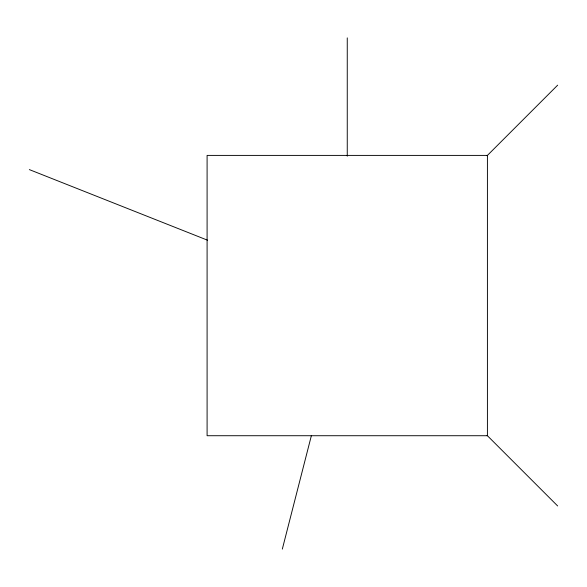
<?xml version="1.0" encoding="UTF-8"?>
<svg xmlns="http://www.w3.org/2000/svg" width="587" height="587" viewBox="0 0 587 587"><rect width="100%" height="100%" fill="white"/><g stroke="black" fill="none" stroke-linecap="round" stroke-linejoin="round"><path stroke-width="0.88" d="M282.318 549.116L311.381 435.635M487.085 155.731L557.65 85.166M29.35 169.599L207.482 240.178M487.085 435.393L557.65 505.957M347.255 37.884L347.255 156.179M487.415 155.401L207.094 155.401L207.094 435.723L487.415 435.723L487.415 155.401"/></g></svg>
